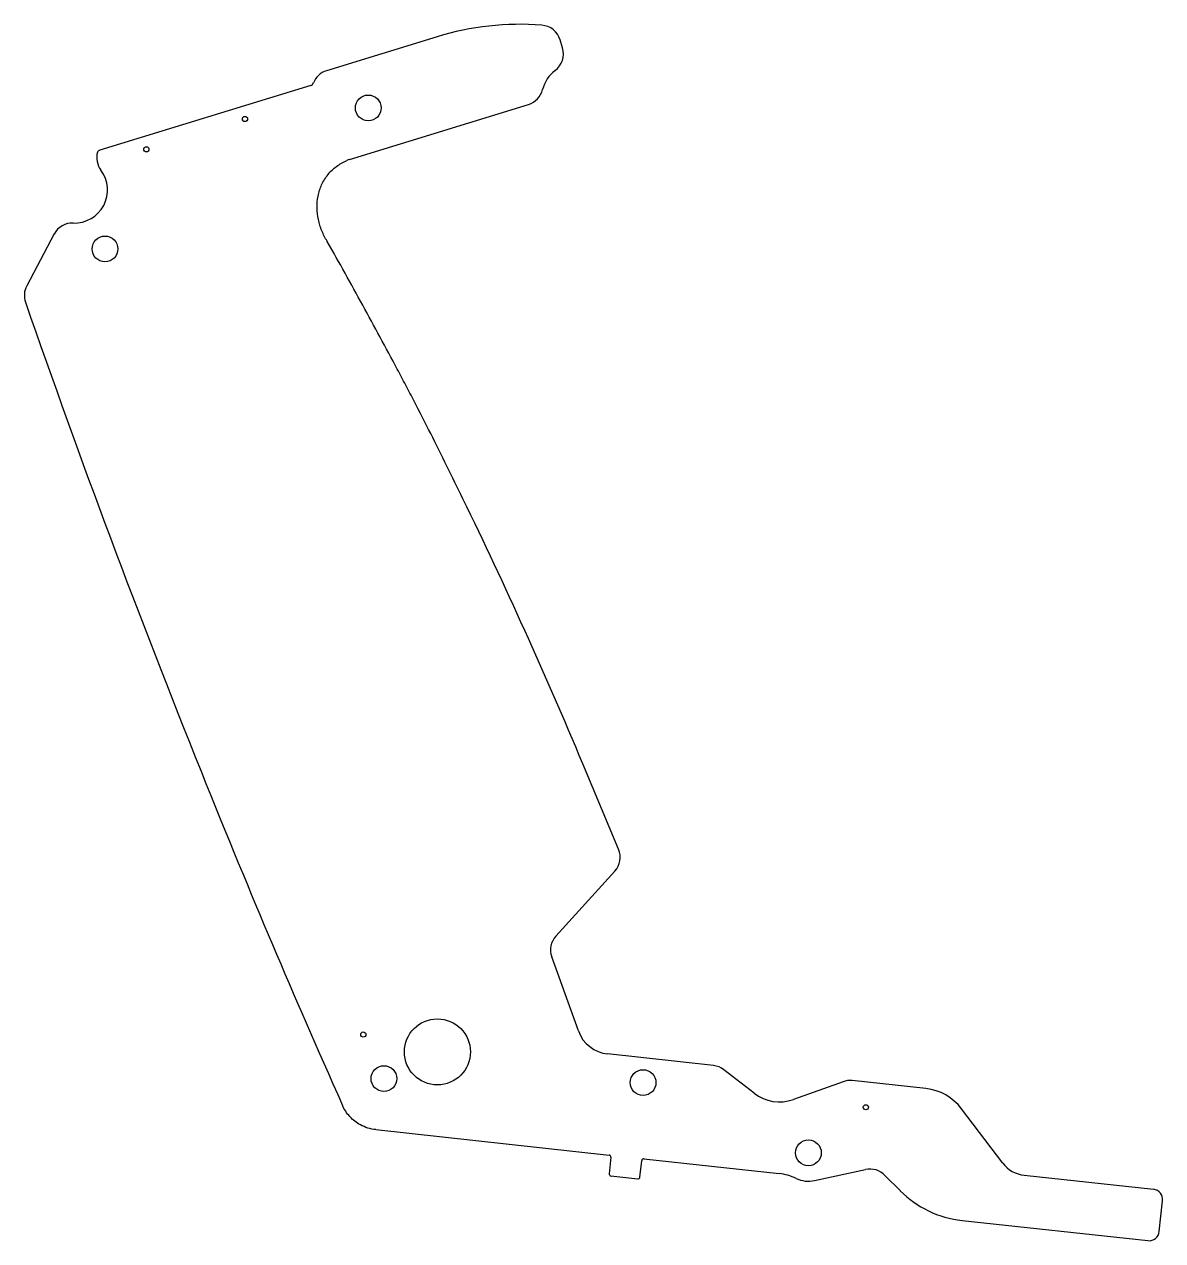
# Model space of a CAD drawing. Header units: millimetres. Extents: x -35 to 76, y 5 to 123.
import ezdxf

# ---------------------------------------------------------------- set-up
doc = ezdxf.new("R2010")
doc.units = ezdxf.units.MM
doc.layers.get('0').update_dxf_attribs({"linetype": 'CONTINUOUS'})

msp = doc.modelspace()

# ---------------------------------------------------------------- linework, layer by layer
for p, q in [((5.29, 121.65), (-5.43, 118.35)), ((17.45, 120.57), (17.21, 121.37)), ((-6.96, 116.94), (-27.41, 110.65)), ((-3.21, 109.76), (14.15, 115.1)), ((-31.84, 102.53), (-34.5, 97.51)), ((22.88, 42.88), (19.4, 51.16)), ((16.8, 34.45), (22.52, 40.76)), ((18.98, 25.25), (16.4, 32.43)), ((32.08, 21.9), (21.81, 23.02)), ((36.01, 19.22), (33.09, 21.49)), ((44.64, 20.33), (39.82, 18.61)), ((52.67, 19.66), (45.53, 20.44)), ((60.13, 12.42), (56.11, 17.71)), ((-0.67, 15.68), (21.96, 13.22)), ((22.14, 13), (21.97, 11.41)), ((24.95, 11.08), (25.12, 12.67)), ((25.34, 12.85), (38.45, 11.42)), ((41.87, 10.74), (46.81, 11.82)), ((22.14, 11.19), (24.73, 10.9)), ((48.7, 11.23), (50.19, 9.74)), ((74.73, 9.89), (62.19, 11.25)), ((75.29, 5.81), (75.61, 8.79)), ((56.17, 6.88), (74.19, 4.92))]:
    msp.add_line(p, q)
for centre, radius in [((-1.39, 114.75), 1.25), ((-13.34, 113.68), 0.25), ((-22.9, 110.74), 0.25), ((-26.91, 101.08), 1.25), ((5.31, 23.22), 3.2), ((-1.87, 24.9), 0.25), ((0.13, 20.63), 1.25), ((25.25, 20.24), 1.25), ((46.85, 17.85), 0.25), ((41.28, 13.43), 1.25)]:
    msp.add_circle(centre, radius)
for centre, radius, start, end in [((13.35, 95.42), 27.44, 85.6265, 107.1023), ((15.29, 120.78), 2, 17.1025, 85.6265), ((15.54, 119.99), 2, -53.7347, 17.1025), ((-4.85, 116.44), 2, 107.1023, 158.325), ((18.62, 115.79), 3.2, 126.2653, 166.4991), ((-7.08, 117.32), 0.4, 287.1023, 338.325), ((13.56, 117.01), 2, 287.1025, 346.4991), ((-25.71, 109.92), 2, 164.6113, 217.029), ((-27.29, 110.27), 0.4, 107.1023, 152.1023), ((-2.62, 107.84), 2, 107.1025, 115.0121), ((-29.87, 106.79), 3.2, -92.2455, 37.029), ((-30.07, 101.59), 2, 87.7545, 152.1023), ((-7.1, 100.81), 2, 29.5476, 30.6761), ((-32.73, 96.57), 2, 152.1023, 199.1642), ((21.04, 42.1), 2, -42.2088, 22.7595), ((18.28, 33.11), 2, 137.7912, 199.7912), ((22.18, 26.4), 3.4, 199.7912, 263.7912), ((31.86, 19.91), 2, 52.0676, 83.7912), ((45.31, 18.45), 2, 83.7912, 109.6978), ((38.47, 22.37), 4, 232.0676, 289.6978), ((52.13, 14.69), 5, 37.1925, 83.7912), ((21.94, 13.02), 0.2, -6.2088, 83.7912), ((25.32, 12.65), 0.2, 83.7912, 173.7912), ((47.24, 9.86), 2, 43.0352, 102.2971), ((62.52, 14.24), 3, 217.1925, 263.7912), ((22.17, 11.38), 0.2, 173.7912, 263.7912), ((24.75, 11.1), 0.2, 263.7912, 353.7912), ((37.91, 6.45), 5, 64.1704, 83.7912), ((41.28, 13.43), 2.75, 244.1704, 282.2971), ((57.25, 16.82), 10, 225.08, 263.7912), ((74.62, 8.9), 1, -6.2088, 83.7912), ((74.3, 5.91), 1, 263.7912, 353.7912)]:
    msp.add_arc(centre, radius, start, end)
for points, knots in [([(-5.38, 101.83), (-5.57, 102.15), (-5.83, 102.66), (-6.09, 103.38), (-6.28, 104.11), (-6.39, 105.06), (-6.31, 106.02), (-6.12, 106.77), (-5.92, 107.31), (-5.64, 107.82), (-5.3, 108.3), (-4.91, 108.72), (-4.46, 109.09), (-3.98, 109.41), (-3.63, 109.58), (-3.47, 109.66)], [-1.018503, -1.018503, -1.018503, -1.018503, -0.893202, -0.830552, -0.767902, -0.642601, -0.5173, -0.45465, -0.392, -0.329349, -0.266699, -0.204049, -0.141398, -0.078748, -0.016098, -0.016098, -0.016098, -0.016098]), ([(19.4, 51.16), (17.59, 55.5), (13.84, 64.12), (8.85, 74.76), (5.2, 82.13), (3.33, 85.79), (2.25, 87.87), (1.15, 89.95), (-0.24, 92.54), (-2.49, 96.67), (-4.2, 99.75), (-5.36, 101.79)], [-1, -1, -1, -1, -0.7509041, -0.5018082, -0.3772603, -0.3149863, -0.2838494, -0.2527124, -0.1904384, -0.1281644, -0.0036165, -0.0036165, -0.0036165, -0.0036165]), ([(-34.62, 95.91), (-29.31, 80.63), (-23.64, 65.46), (-12.45, 37.61), (-8.88, 29.29), (-3.89, 18.03)], [-11.463523, -11.463523, -11.463523, -11.463523, -6.085975, -6.085975, -1.498982, -1.498982, -1.498982, -1.498982]), ([(-0.67, 15.68), (-1.19, 15.74), (-1.69, 15.89), (-2.53, 16.35), (-2.88, 16.62), (-3.47, 17.27), (-3.71, 17.63), (-3.89, 18.03)], [0, 0, 0, 0, 0.1562578, 0.1562578, 0.2876718, 0.2876718, 0.4190858, 0.4190858, 0.4190858, 0.4190858])]:
    msp.add_open_spline(points, degree=3, knots=knots)

doc.saveas('drawing.dxf')
